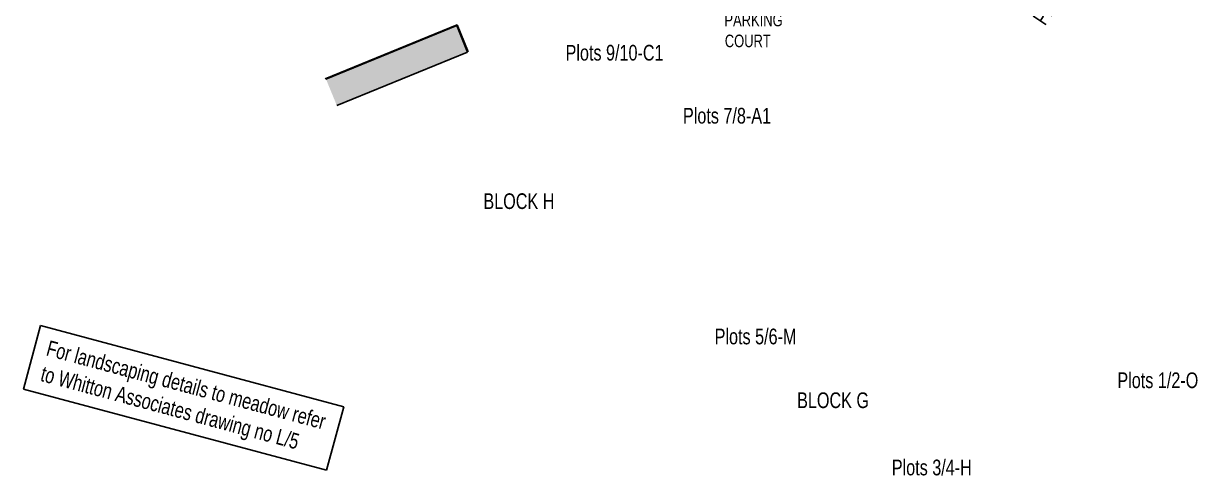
# Model space of a CAD drawing. Header units: millimetres. Extents: x 4912249 to 5235068, y 4796975 to 5005561.
# Drawn here: x 5046036 to 5139600, y 4900866 to 4936925 of the extents above; entities that cross this region are included whole.
import ezdxf

# ---------------------------------------------------------------- set-up
doc = ezdxf.new("R2010")
doc.units = ezdxf.units.MM
doc.layers.add('7715_SP01$0$_existing buildings', color=251, linetype='Continuous')
doc.layers.add('7715_SP01$0$BUILDING', color=1, linetype='Continuous')
doc.layers.add('7715_SP01$0$Text & Dims', color=7, linetype='Continuous', plot=False)
doc.styles.add('7715_SP01$0$TITLE', font='ARIALN.TTF', dxfattribs={"width": 0.9})

msp = doc.modelspace()

# ---------------------------------------------------------------- hatches: boundary and pattern name
at = {"layer": '7715_SP01$0$_existing buildings'}
msp.add_hatch(color=256, dxfattribs=at).paths.add_polyline_path([(5081431, 4934646), (5080563, 4936762), (5070144, 4932489), (5071012, 4930372)])

# ---------------------------------------------------------------- linework, layer by layer
msp.add_line((5071012, 4930372), (5081431, 4934646), dxfattribs=at)
at = {"layer": '7715_SP01$0$BUILDING'}
for p, q in [((5080590, 4936827), (5070078, 4932516)), ((5080563, 4936762), (5070144, 4932489)), ((5081431, 4934646), (5080563, 4936762)), ((5081477, 4934665), (5080590, 4936827))]:
    msp.add_line(p, q, dxfattribs=at)
at = {"layer": '7715_SP01$0$Text & Dims', "color": 3}
for p, q in [((5046036, 4907756), (5047394, 4912821)), ((5047394, 4912821), (5071555, 4906347)), ((5070198, 4901282), (5046036, 4907756)), ((5071555, 4906347), (5070198, 4901282))]:
    msp.add_line(p, q, dxfattribs=at)

# ---------------------------------------------------------------- texts
at = {"layer": '7715_SP01$0$Text & Dims', "color": 3, "lineweight": -3, "style": '7715_SP01$0$TITLE', "width": 0.9}
for s, height, rotation, p in [('Plots 19/20-M', 1250, 56.20274, (5127441, 4936689)), ('PARKING ', 1000, 0, (5101898, 4936700)), ('COURT', 1000, 0, (5101928, 4935033)), ('Plots 9/10-C1', 1250, 0, (5089238, 4933967)), ('Plots 7/8-A1', 1250, 0, (5098594, 4928942)), ('BLOCK H', 1250, 0, (5082690, 4922126)), ('Plots 5/6-M', 1250, 0, (5101119, 4911333)), ('For landscaping details to meadow refer ', 1250, 345, (5047774, 4910466)), ('to Whitton Associates drawing no L/5', 1250, 345, (5047315, 4908432)), ('Plots 1/2-O', 1250, 0, (5133215, 4907841)), ('BLOCK G', 1250, 0, (5107691, 4906247)), ('Plots 3/4-H', 1250, 0, (5115239, 4900884))]:
    msp.add_text(s, height=height, rotation=rotation, dxfattribs=at).set_placement(p)

doc.saveas('drawing.dxf')
